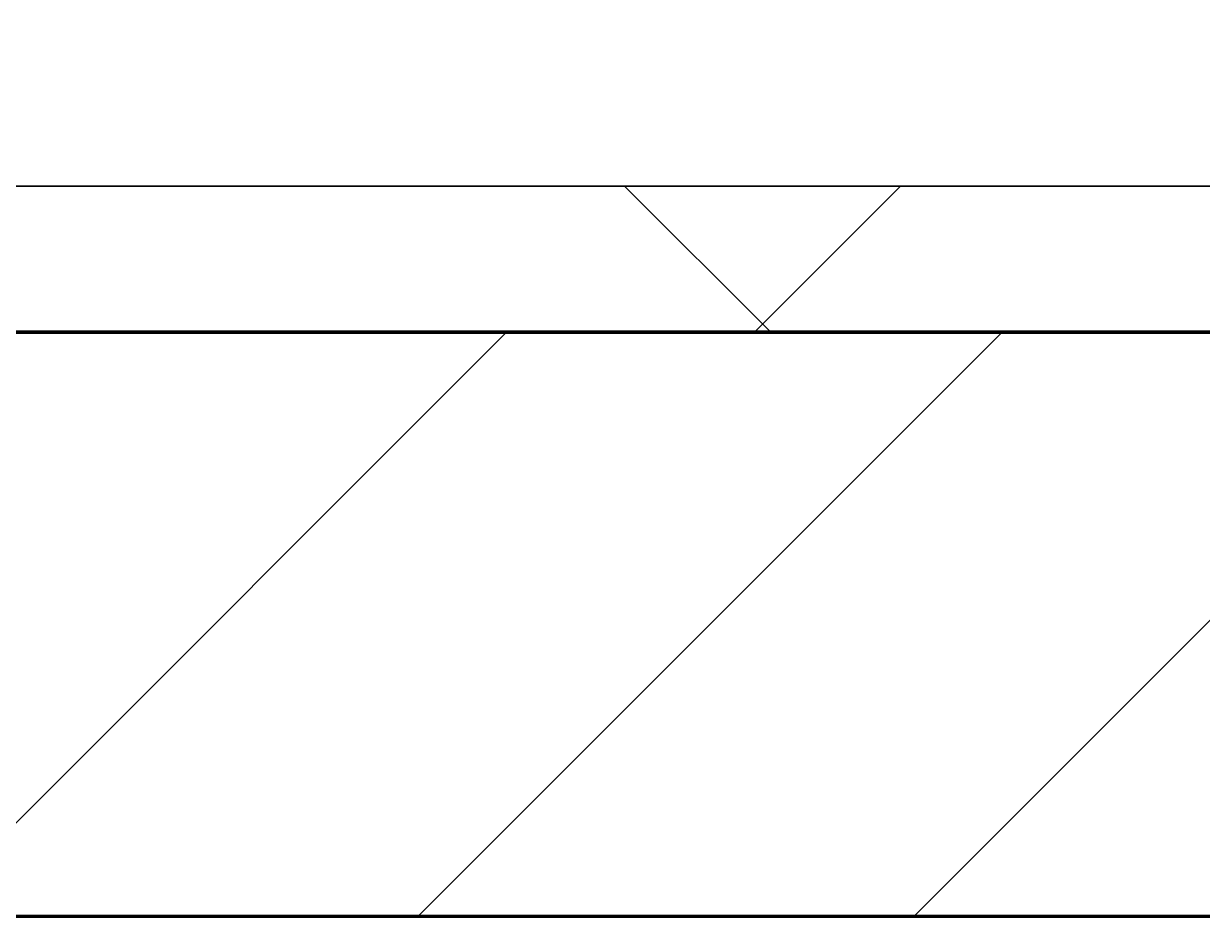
# Model space of a CAD drawing. Header units: millimetres. Extents: x -853432 to -773672, y -18171 to 22484.
# Drawn here: x -819082.4 to -818678.9, y -4021 to -3715.3 of the extents above; entities that cross this region are included whole.
import ezdxf
from ezdxf.xclip import XClip

# ---------------------------------------------------------------- set-up
doc = ezdxf.new("R2010")
doc.units = ezdxf.units.MM
doc.header["$XCLIPFRAME"] = 0
for name, color, linetype, lineweight in [('A-GLAZ-CURT', 2, 'Continuous', 9), ('A-WALL', 5, 'Continuous', 35), ('A-WALL-FNSH', 2, 'Continuous', 35), ('A-WALL-PATT', 1, 'Continuous', 35)]:
    doc.layers.add(name, color=color, linetype=linetype, lineweight=lineweight)
doc.layers.add('A11_ALU.SOLID SHEET', color=2, linetype='Continuous')

# ---------------------------------------------------------------- blocks, each defined once
blk = doc.blocks.new('PPLS-PP19_Custom Tile Pattern - Custom Tile Pattern-V113-4251-01 ENLARGED CONCOURSE LEVEL - REFLECTED CEILING PLAN - SHEET 2')
at = {"layer": 'A-GLAZ-CURT'}
for p, q in [((-300, 0), (300, 0)), ((300, 0), (-300, 0)), ((195.99, 0), (213.31, 0)), ((213.31, 0), (195.99, 0)), ((230.06, 0), (300, 0)), ((-300, -50), (300, -50)), ((300, -50), (-300, -50))]:
    blk.add_line(p, q, dxfattribs=at)
for points, knots in [([(9.32, 0), (9.08, 0), (7.65, 0), (2.57, 0), (-12.23, 0), (-25.64, 0), (-40, 0), (-56.24, 0), (-75.59, 0), (-94, 0), (-112.01, 0), (-114.94, 0), (-115.63, 0)], [-2922.926651, -2922.926651, -2922.926651, -2922.926651, -2882.788014, -2720.818881, -2518.50168, -2125.455881, -1792.521578, -1466.981642, -1208.454564, -789.402658, -501.969187, -243.577221, -243.577221, -243.577221, -243.577221]), ([(31.18, 0), (25.97, 0), (11.99, 0), (-16.92, 0), (-47.42, 0), (-65.77, 0), (-66.37, 0), (-66.38, 0)], [-4496.803627, -4496.803627, -4496.803627, -4496.803627, -4222.080604, -3745.412743, -2981.410125, -2542.574734, -2498.224237, -2498.224237, -2498.224237, -2498.224237]), ([(-36.78, 0), (-32.43, 0), (-19.22, 0), (8.83, 0), (43.36, 0), (70.92, 0), (82.12, 0), (83.66, 0)], [-6191.144455, -6191.144455, -6191.144455, -6191.144455, -5862.463379, -5340.621928, -4573.028122, -4094.177415, -3869.465285, -3869.465285, -3869.465285, -3869.465285]), ([(30.82, 0), (29.27, 0), (20.14, 0), (3.54, 0), (-16.58, 0), (-34.76, 0), (-36.04, 0)], [-10462.034656, -10462.034656, -10462.034656, -10462.034656, -10363.088938, -9884.23066, -9424.652049, -9182.880979, -9182.880979, -9182.880979, -9182.880979]), ([(8.33, 0), (8.19, 0), (7.18, 0), (0.32, 0), (-13.89, 0), (-24.92, 0), (-29.03, 0)], [-3574.286521, -3574.286521, -3574.286521, -3574.286521, -3526.962355, -3285.499107, -2903.012179, -2680.714891, -2680.714891, -2680.714891, -2680.714891]), ([(-28.57, 0), (-26.93, 0), (-20.29, 0), (-11.45, 0), (2.08, 0), (13.15, 0), (21.24, 0), (24.62, 0), (24.72, 0), (24.72, 0)], [-5361.429781, -5361.429781, -5361.429781, -5361.429781, -5261.36855, -5050.479954, -4785.90057, -4596.498881, -4445.288762, -4384.376941, -4376.041937, -4376.041937, -4376.041937, -4376.041937]), ([(70.61, 0), (66.16, 0), (55.8, 0), (39.61, 0), (24.74, 0), (2.64, 0), (-15.29, 0), (-24.33, 0), (-26.69, 0)], [-4647.237329, -4647.237329, -4647.237329, -4647.237329, -4326.416877, -4098.545751, -3766.694881, -3333.063701, -2994.501669, -2831.230644, -2831.230644, -2831.230644, -2831.230644]), ([(42.35, 0), (39.89, 0), (33.49, 0), (24.07, 0), (12.82, 0), (-2.9, 0), (-17.73, 0), (-24.87, 0), (-26.61, 0)], [-2442.083766, -2442.083766, -2442.083766, -2442.083766, -2313.748533, -2106.613311, -1925.670641, -1617.263037, -1290.787923, -1183.747824, -1183.747824, -1183.747824, -1183.747824]), ([(-26.59, 0), (-22.97, 0), (-13.64, 0), (8.61, 0), (15.02, 0), (22.91, 0), (31, 0), (39.04, 0), (51.19, 0), (58.74, 0), (61.34, 0), (61.45, 0)], [-3112.307128, -3112.307128, -3112.307128, -3112.307128, -2864.387349, -2439.246196, -2084.094819, -1956.422387, -1818.904206, -1645.594513, -1443.202566, -1228.752106, -1120.932285, -1120.932285, -1120.932285, -1120.932285]), ([(-26.58, 0), (-20.96, 0), (-9.63, 0), (4.23, 0), (9.64, 0), (10.14, 0), (10.18, 0)], [-3880.599684, -3880.599684, -3880.599684, -3880.599684, -3589.737505, -3285.047089, -3066.359526, -3044.715262, -3044.715262, -3044.715262, -3044.715262]), ([(-25.45, 0), (-24.06, 0), (-15.77, 0), (5.99, 0), (22.06, 0), (35.98, 0), (40.25, 0), (42.35, 0)], [-2226.80122, -2226.80122, -2226.80122, -2226.80122, -2142.497158, -1716.209403, -1206.526904, -1089.329421, -978.580211, -978.580211, -978.580211, -978.580211]), ([(-15.19, 0), (-13.07, 0), (7.48, 0), (29.35, 0), (41.98, 0), (42.03, 0)], [-461.142613, -461.142613, -461.142613, -461.142613, -429.606584, -390.253598, -390.072149, -390.072149, -390.072149, -390.072149]), ([(-2.63, 0), (-2.47, 0), (-1.22, 0), (4.92, 0), (15.97, 0), (22.54, 0), (24.49, 0)], [-226.825321, -226.825321, -226.825321, -226.825321, -220.269177, -206.416616, -198.214427, -187.717507, -187.717507, -187.717507, -187.717507]), ([(103.09, 0), (101.08, 0), (86.31, 0), (63.34, 0), (35.84, 0), (12, 0), (3.08, 0), (-1.67, 0), (-2.25, 0)], [-375.435014, -375.435014, -375.435014, -375.435014, -369.147452, -330.153101, -307.516438, -285.83788, -246.234814, -234.646884, -234.646884, -234.646884, -234.646884]), ([(24.69, 0), (24.54, 0), (20.99, 0), (15.48, 0), (10.8, 0), (9.63, 0)], [-4368.572414, -4368.572414, -4368.572414, -4368.572414, -4306.476363, -4080.000647, -3772.857994, -3772.857994, -3772.857994, -3772.857994]), ([(18.16, 0), (19.15, 0), (24.25, 0), (25.66, 0), (26.12, 0)], [-5700.113719, -5700.113719, -5700.113719, -5700.113719, -5554.232259, -5302.431367, -5302.431367, -5302.431367, -5302.431367]), ([(42.44, 0), (42.15, 0), (38.38, 0), (29.53, 0), (20.67, 0), (18.85, 0), (18.16, 0)], [-6329.526678, -6329.526678, -6329.526678, -6329.526678, -6314.283804, -6135.05769, -5972.647715, -5832.674503, -5832.674503, -5832.674503, -5832.674503]), ([(27.44, 0), (27.9, 0), (29.54, 0), (38.07, 0), (53.39, 0), (71.67, 0), (84.83, 0), (86.01, 0), (92.51, 0), (94.33, 0)], [-5037.309798, -5037.309798, -5037.309798, -5037.309798, -4887.603822, -4705.298446, -4353.683244, -3960.84581, -3759.045785, -3336.541051, -2783.776468, -2783.776468, -2783.776468, -2783.776468]), ([(27.89, 0), (29.09, 0), (32.56, 0), (38.93, 0), (42.34, 0)], [-147.777612, -147.777612, -147.777612, -147.777612, -135.792042, -124.229973, -124.229973, -124.229973, -124.229973]), ([(136.44, 0), (121.66, 0), (86.93, 0), (51.16, 0), (31.18, 0)], [-106.750556, -106.750556, -106.750556, -106.750556, -59.610984, 0, 0, 0, 0]), ([(42.37, 0), (41.81, 0), (39.39, 0), (36.02, 0), (35.54, 0), (35.54, 0)], [-328.266856, -328.266856, -328.266856, -328.266856, -326.15566, -319.318397, -317.489778, -317.489778, -317.489778, -317.489778]), ([(42.35, 0), (56.23, 0), (79.69, 0), (102.55, 0), (111.3, 0)], [-389.739143, -389.739143, -389.739143, -389.739143, -346.313304, -319.062886, -319.062886, -319.062886, -319.062886]), ([(53.18, 0), (53.06, 0), (52.22, 0), (47.98, 0), (43.81, 0), (42.37, 0)], [-622.740158, -622.740158, -622.740158, -622.740158, -566.066452, -360.610861, -257.484131, -257.484131, -257.484131, -257.484131]), ([(42.71, 0), (44.29, 0), (52.29, 0), (71.92, 0), (95.52, 0), (108.07, 0), (111.28, 0)], [-123.813675, -123.813675, -123.813675, -123.813675, -118.513713, -97.899267, -63.759246, -53.05801, -53.05801, -53.05801, -53.05801]), ([(76.63, 0), (74.8, 0), (67.65, 0), (55.99, 0), (46.37, 0), (42.84, 0)], [-3095.572228, -3095.572228, -3095.572228, -3095.572228, -2950.589685, -2634.532728, -2450.661347, -2450.661347, -2450.661347, -2450.661347]), ([(42.93, 0), (43.4, 0), (50.63, 0), (64.79, 0), (89.22, 0), (104.92, 0), (110.97, 0)], [-307.218636, -307.218636, -307.218636, -307.218636, -305.899624, -287.17622, -249.500363, -218.659988, -218.659988, -218.659988, -218.659988]), ([(42.94, 0), (44.21, 0), (48.33, 0), (57.76, 0), (64.47, 0), (72.74, 0), (75.22, 0), (76.03, 0), (76.21, 0)], [-968.174444, -968.174444, -968.174444, -968.174444, -901.315459, -753.071572, -495.328968, -421.953223, -334.951786, -290.452333, -290.452333, -290.452333, -290.452333]), ([(111.3, 0), (109.25, 0), (96.25, 0), (76.86, 0), (57.82, 0), (47.66, 0), (44.47, 0), (43.24, 0)], [-410.384128, -410.384128, -410.384128, -410.384128, -401.860199, -357.622665, -341.267687, -334.000314, -329.358298, -329.358298, -329.358298, -329.358298]), ([(110.97, 0), (108.77, 0), (103.7, 0), (92.38, 0), (85.59, 0), (74.4, 0), (62.26, 0), (52.41, 0), (47.08, 0), (43.44, 0)], [-7977.04013, -7977.04013, -7977.04013, -7977.04013, -7723.759874, -7531.75727, -7135.649961, -6924.452779, -6738.82075, -6548.303034, -6347.322254, -6347.322254, -6347.322254, -6347.322254]), ([(61.47, 0), (61.47, 0), (61.21, 0), (54.61, 0), (53.71, 0), (53.56, 0)], [-1113.311073, -1113.311073, -1113.311073, -1113.311073, -1096.402191, -891.204116, -747.28819, -747.28819, -747.28819, -747.28819]), ([(76.22, 0), (75.58, 0), (73.64, 0), (71.05, 0), (70.61, 0)], [-193.634889, -193.634889, -193.634889, -193.634889, -31.537676, 0, 0, 0, 0]), ([(94.4, 0), (94.4, 0), (94.64, 0), (99.11, 0), (105.8, 0), (110.24, 0), (111.31, 0)], [-2348.345796, -2348.345796, -2348.345796, -2348.345796, -2310.419338, -2233.599744, -2052.234781, -1993.182946, -1993.182946, -1993.182946, -1993.182946]), ([(111.4, 0), (110.63, 0), (109.01, 0), (105.66, 0), (105.23, 0), (105.23, 0)], [-9083.446607, -9083.446607, -9083.446607, -9083.446607, -9012.77275, -8966.157302, -8929.495943, -8929.495943, -8929.495943, -8929.495943]), ([(105.26, 0), (105.52, 0), (108.26, 0), (110.05, 0), (110.63, 0)], [-8920.561005, -8920.561005, -8920.561005, -8920.561005, -8814.835624, -8749.011755, -8749.011755, -8749.011755, -8749.011755]), ([(111.31, 0), (115.85, 0), (127.03, 0), (132.42, 0), (134.6, 0)], [-218.088278, -218.088278, -218.088278, -218.088278, -194.761443, -152.241002, -152.241002, -152.241002, -152.241002]), ([(129.02, 0), (129.02, 0), (124.41, 0), (122.35, 0), (117.06, 0), (113.22, 0), (111.31, 0)], [-35.386604, -35.386604, -35.386604, -35.386604, -31.430235, -22.807238, -15.488593, -8.937211, -8.937211, -8.937211, -8.937211]), ([(114.39, 0), (114.2, 0), (113.42, 0), (112.29, 0), (111.33, 0)], [-8148.58938, -8148.58938, -8148.58938, -8148.58938, -8105.191388, -7990.961345, -7990.961345, -7990.961345, -7990.961345]), ([(111.35, 0), (120.22, 0), (129.27, 0), (138.28, 0), (138.53, 0)], [-319.001686, -319.001686, -319.001686, -319.001686, -291.370682, -290.5735, -290.5735, -290.5735, -290.5735]), ([(168.37, 0), (167.68, 0), (162.47, 0), (147.97, 0), (122.96, 0), (111.41, 0)], [-543.375029, -543.375029, -543.375029, -543.375029, -530.793311, -458.593899, -410.537058, -410.537058, -410.537058, -410.537058]), ([(111.57, 0), (114.19, 0), (122.07, 0), (139.94, 0), (163.31, 0), (185.23, 0), (193.62, 0), (194.69, 0), (194.79, 0)], [-1988.411763, -1988.411763, -1988.411763, -1988.411763, -1843.028543, -1530.39897, -1095.004608, -529.74427, -295.064701, -265.121568, -265.121568, -265.121568, -265.121568]), ([(157.9, 0), (156.77, 0), (151.67, 0), (143.29, 0), (134.04, 0), (126.24, 0), (118.6, 0), (114.86, 0), (112.97, 0), (111.67, 0)], [-10292.955006, -10292.955006, -10292.955006, -10292.955006, -10098.273015, -9847.788484, -9677.714971, -9567.007022, -9453.21225, -9220.200448, -9092.110255, -9092.110255, -9092.110255, -9092.110255]), ([(112.31, 0), (116.23, 0), (121.57, 0), (128.63, 0), (128.95, 0)], [-51.921864, -51.921864, -51.921864, -51.921864, -39.050993, -35.895543, -35.895543, -35.895543, -35.895543]), ([(128.58, 0), (128.8, 0), (130.16, 0), (139.26, 0), (152.67, 0), (161.24, 0), (162.19, 0), (162.75, 0)], [-633.326174, -633.326174, -633.326174, -633.326174, -627.736123, -618.981161, -602.094757, -592.980799, -581.414464, -581.414464, -581.414464, -581.414464]), ([(137.1, 0), (136, 0), (133.64, 0), (129.87, 0), (129.11, 0)], [-670.405967, -670.405967, -670.405967, -670.405967, -651.020627, -640.742133, -640.742133, -640.742133, -640.742133]), ([(180.28, 0), (180.03, 0), (176.44, 0), (171, 0), (161.95, 0), (161.28, 0), (158.35, 0), (157.85, 0), (157.77, 0)], [-11125.817647, -11125.817647, -11125.817647, -11125.817647, -11105.624034, -10839.086983, -10768.332124, -10666.779182, -10580.760289, -10550.278881, -10550.278881, -10550.278881, -10550.278881]), ([(300, 0), (286.53, 0), (254.22, 0), (207.11, 0), (177.41, 0), (159.34, 0), (158.33, 0), (158.3, 0)], [-285.253232, -285.253232, -285.253232, -285.253232, -244.693688, -187.987675, -143.776725, -129.632772, -123.352749, -123.352749, -123.352749, -123.352749]), ([(159.07, 0), (159.13, 0), (160.84, 0), (165.21, 0), (172.56, 0), (178.12, 0), (180.21, 0)], [-115.643202, -115.643202, -115.643202, -115.643202, -114.681583, -87.660824, -65.295536, -54.676194, -54.676194, -54.676194, -54.676194]), ([(162.75, 0), (165.4, 0), (170.91, 0), (172.61, 0), (172.61, 0)], [-111.264224, -111.264224, -111.264224, -111.264224, -56.742688, -19.085662, -19.085662, -19.085662, -19.085662]), ([(247.1, 0), (246.76, 0), (245.04, 0), (238.34, 0), (226.56, 0), (221.1, 0), (200.27, 0), (182.99, 0), (174.27, 0), (169.67, 0), (168.99, 0)], [-9649.085549, -9649.085549, -9649.085549, -9649.085549, -9581.591397, -9406.094246, -9221.510254, -9016.44624, -8717.832359, -8253.978395, -8152.463617, -8069.855175, -8069.855175, -8069.855175, -8069.855175]), ([(215.22, 0), (214.62, 0), (210.55, 0), (203.98, 0), (187.54, 0), (175.3, 0), (169.49, 0)], [-203.825446, -203.825446, -203.825446, -203.825446, -198.527383, -184.406837, -162.427601, -142.916156, -142.916156, -142.916156, -142.916156]), ([(171.51, 0), (176.48, 0), (193.23, 0), (201.73, 0), (208.81, 0), (213.9, 0), (241.96, 0), (266.73, 0), (281.71, 0), (291.71, 0), (296.52, 0), (297.86, 0), (298.09, 0)], [-7971.819559, -7971.819559, -7971.819559, -7971.819559, -7784.112253, -7606.717214, -7289.299508, -7042.621073, -6582.165592, -6068.460911, -5766.029927, -5566.724884, -5280.360606, -5199.253518, -5199.253518, -5199.253518, -5199.253518]), ([(180.63, 0), (183.09, 0), (189.95, 0), (208.82, 0), (219.42, 0), (230.06, 0)], [-53.966828, -53.966828, -53.966828, -53.966828, -41.623857, -24.459831, 0, 0, 0, 0]), ([(181.16, 0), (183.77, 0), (191, 0), (201.08, 0), (207.47, 0), (213.96, 0), (215.11, 0)], [-245.993416, -245.993416, -245.993416, -245.993416, -237.955587, -223.92608, -215.862851, -208.75215, -208.75215, -208.75215, -208.75215]), ([(193.8, 0), (193.33, 0), (190.37, 0), (186.13, 0), (181.19, 0)], [-11665.349007, -11665.349007, -11665.349007, -11665.349007, -11565.880756, -11150.701257, -11150.701257, -11150.701257, -11150.701257]), ([(300, 0), (288.22, 0), (262, 0), (230.43, 0), (219.94, 0), (219.02, 0)], [-12528.858583, -12528.858583, -12528.858583, -12528.858583, -11905.454923, -11162.864862, -10856.732305, -10856.732305, -10856.732305, -10856.732305]), ([(219.9, 0), (220.86, 0), (227.84, 0), (242.06, 0), (246.54, 0), (246.96, 0)], [-10670.940496, -10670.940496, -10670.940496, -10670.940496, -10511.382485, -9925.173265, -9834.877357, -9834.877357, -9834.877357, -9834.877357]), ([(284.76, 0), (284.76, 0), (285.09, 0), (287.47, 0), (293.59, 0), (297.76, 0), (300, 0)], [-4110.630118, -4110.630118, -4110.630118, -4110.630118, -4053.389046, -3959.664717, -3862.421465, -3746.95702, -3746.95702, -3746.95702, -3746.95702]), ([(297.38, 0), (295.84, 0), (291.62, 0), (285.38, 0), (284.87, 0)], [-4803.172655, -4803.172655, -4803.172655, -4803.172655, -4358.271401, -4143.037883, -4143.037883, -4143.037883, -4143.037883])]:
    blk.add_open_spline(points, degree=3, knots=knots, dxfattribs=at)
for points in [[(24.49, 0), (25.23, 0), (25.72, 0), (26.04, 0)], [(42.02, 0), (38.51, 0), (34.71, 0), (30.82, 0)], [(36.29, 0), (37.44, 0), (39.8, 0), (42.24, 0)], [(80.35, 0), (79.57, 0), (78.27, 0), (76.63, 0)], [(84.06, 0), (83.48, 0), (82.41, 0), (81.72, 0)], [(110.48, 0), (108.13, 0), (105.64, 0), (103.09, 0)], [(112.42, 0), (112.89, 0), (113.25, 0), (113.59, 0)], [(168.74, 0), (168.74, 0), (169.81, 0), (171.51, 0)], [(172.07, 0), (174.78, 0), (177.5, 0), (180.24, 0)], [(195.11, 0), (194.91, 0), (194.44, 0), (193.8, 0)]]:
    blk.add_open_spline(points, degree=3, dxfattribs=at)
blk = doc.blocks.new('PPLS-PP19_Custom Tile Pattern - Custom Tile Pattern-V114-4251-01 ENLARGED CONCOURSE LEVEL - REFLECTED CEILING PLAN - SHEET 2')
at = {"layer": 'A-GLAZ-CURT'}
for p, q in [((-300, 0), (300, 0)), ((300, 0), (-300, 0)), ((-293.07, 0), (-281.87, 0)), ((-281.87, 0), (-293.07, 0)), ((-281.82, 0), (-275.75, 0)), ((-275.75, 0), (-281.82, 0)), ((-222.32, 0), (-213.66, 0)), ((-213.66, 0), (-222.32, 0)), ((-212.93, 0), (-205, 0)), ((-205, 0), (-212.93, 0)), ((-300, -50), (300, -50)), ((300, -50), (-300, -50))]:
    blk.add_line(p, q, dxfattribs=at)
at = {"layer": 'A-GLAZ-CURT', "flags": 128}
for points in [[(-300, 0), (-291.56, 0), (-283.3, 0), (-275.2, 0), (-267.26, 0), (-259.45, 0), (-251.77, 0), (-244.2, 0), (-236.74, 0), (-229.36, 0), (-222.06, 0), (-214.83, 0), (-207.71, 0), (-200.76, 0), (-194.02, 0)], [(-196.37, 0), (-202.58, 0), (-209.04, 0), (-215.73, 0), (-222.63, 0), (-229.72, 0), (-236.97, 0), (-244.39, 0), (-251.96, 0), (-259.67, 0), (-267.51, 0), (-275.48, 0), (-283.55, 0), (-291.73, 0), (-300, 0)]]:
    blk.add_lwpolyline(points, dxfattribs=at)
at = {"layer": 'A-GLAZ-CURT'}
for points, knots in [([(-300, 0), (-284.65, 0), (-236.57, 0), (-185.74, 0), (-153.66, 0), (-143.98, 0)], [-5323.127839, -5323.127839, -5323.127839, -5323.127839, -4502.809032, -2700.551212, -1778.664666, -1778.664666, -1778.664666, -1778.664666]), ([(-212.93, 0), (-213.35, 0), (-234.7, 0), (-262.56, 0), (-294.48, 0), (-300, 0)], [-15159.86527, -15159.86527, -15159.86527, -15159.86527, -15131.813646, -13729.592194, -13439.944408, -13439.944408, -13439.944408, -13439.944408]), ([(-144.92, 0), (-147.67, 0), (-147.69, 0), (-158.72, 0), (-174.02, 0), (-185.59, 0), (-209.77, 0), (-232.01, 0), (-255.22, 0), (-262.59, 0), (-264.9, 0), (-265.4, 0)], [-2919.378265, -2919.378265, -2919.378265, -2919.378265, -2477.344047, -2237.412286, -2029.680487, -1755.085331, -1400.429864, -858.079193, -543.655514, -208.940337, 0, 0, 0, 0]), ([(-258.6, 0), (-257.91, 0), (-254.26, 0), (-241.25, 0), (-226.11, 0), (-216.2, 0), (-212.94, 0)], [-5722.54675, -5722.54675, -5722.54675, -5722.54675, -5657.471696, -5413.335975, -5017.494783, -4839.200608, -4839.200608, -4839.200608, -4839.200608]), ([(-213.59, 0), (-216.64, 0), (-222.26, 0), (-231.26, 0), (-233.46, 0), (-234, 0)], [-1138.186603, -1138.186603, -1138.186603, -1138.186603, -978.033455, -846.069444, -682.911962, -682.911962, -682.911962, -682.911962]), ([(-233.49, 0), (-233.44, 0), (-232.38, 0), (-230.74, 0), (-225.3, 0), (-223.63, 0)], [-455.274641, -455.274641, -455.274641, -455.274641, -440.605512, -119.536984, 0, 0, 0, 0]), ([(-212.94, 0), (-211.45, 0), (-202.32, 0), (-188.58, 0), (-169.02, 0), (-152.12, 0), (-136.84, 0), (-127.33, 0), (-124.19, 0), (-123.43, 0), (-123.28, 0)], [-5244.756279, -5244.756279, -5244.756279, -5244.756279, -5161.076232, -4739.070012, -4465.409639, -4149.119819, -3839.893365, -3647.167523, -3488.92562, -3439.852845, -3439.852845, -3439.852845, -3439.852845]), ([(-212.93, 0), (-212.82, 0), (-209.65, 0), (-200.2, 0), (-185.8, 0), (-171.77, 0), (-158.7, 0), (-157.22, 0)], [-4839.094241, -4839.094241, -4839.094241, -4839.094241, -4832.723979, -4666.091899, -4349.945572, -4000.813434, -3840.635403, -3840.635403, -3840.635403, -3840.635403]), ([(-143.94, 0), (-145.14, 0), (-150.09, 0), (-162.01, 0), (-177.91, 0), (-196.2, 0), (-207.73, 0), (-212.93, 0)], [-2378.25143, -2378.25143, -2378.25143, -2378.25143, -2308.929706, -2113.765672, -1763.376603, -1422.553702, -1149.687336, -1149.687336, -1149.687336, -1149.687336]), ([(-75.02, 0), (-77.28, 0), (-92.7, 0), (-133.57, 0), (-182.85, 0), (-211.88, 0)], [-19315.944339, -19315.944339, -19315.944339, -19315.944339, -18935.241197, -17136.203329, -15183.337975, -15183.337975, -15183.337975, -15183.337975])]:
    blk.add_open_spline(points, degree=3, knots=knots, dxfattribs=at)
blk.add_open_spline([(-223.63, 0), (-220.79, 0), (-217.38, 0), (-213.8, 0)], degree=3, dxfattribs=at)
blk = doc.blocks.new('*U634')
at = {"layer": 'A-GLAZ-CURT'}
for name, p in [('PPLS-PP19_Custom Tile Pattern - Custom Tile Pattern-V113-4251-01 ENLARGED CONCOURSE LEVEL - REFLECTED CEILING PLAN - SHEET 2', (16802.37, -7350)), ('PPLS-PP19_Custom Tile Pattern - Custom Tile Pattern-V114-4251-01 ENLARGED CONCOURSE LEVEL - REFLECTED CEILING PLAN - SHEET 2', (17402.37, -7350))]:
    blk.add_blockref(name, p, dxfattribs=at)
blk = doc.blocks.new('*U1213')
blk.add_lwpolyline([(22690, -750), (19166.45, -750), (19116.45, -700), (18966.44, -550), (-101025.39, -550), (-101025.39, -6704.96), (-96300, -6704.96), (-96300, -7350), (-94497.63, -7350), (17250, -7350), (17250, -6849.96), (18300, -6849.96), (22690, -6849.96)], close=True)

msp = doc.modelspace()

# ---------------------------------------------------------------- block references
at = {"layer": 'A11_ALU.SOLID SHEET'}
ref = msp.add_blockref('*U1213', (-744682.37, 3579.02), dxfattribs=at)
XClip(ref).set_block_clipping_path([(-104690.1238047112, -9620.0029952966), (-34092.6543255156, 14392.9971737705)])

# ---------------------------------------------------------------- next in the draw order: hatches: boundary and pattern name
at = {"layer": 'A-WALL-PATT', "lineweight": 9}
h = msp.add_hatch(dxfattribs=at)
h.set_pattern_fill('FP_4', color=256, style=0, pattern_type=2)
h.set_pattern_definition([(45, (0, 0), (-212.13203, 212.13203), []), (135, (0, 0), (-212.13203, -212.13203), [])])
h.paths.add_polyline_path([(-779464.45, -3820.98), (-778775.03, -3820.98), (-778775.03, -3770.98), (-827933.88, -3770.98), (-828045.79, -3820.98), (-779602.34, -3820.98)])
h.paths.add_polyline_path([(-828965.42, -3820.98), (-828156.1, -3820.98), (-828044.19, -3770.98), (-841032.37, -3770.98), (-841032.37, -3820.98), (-829103.3, -3820.98)])
h = msp.add_hatch(dxfattribs=at)
h.set_pattern_fill('FP_2', color=256, style=0, pattern_type=2)
h.set_pattern_definition([(45, (0, 0), (-84.852814, 84.852814), [])])
h.paths.add_polyline_path([(-779326.57, -4020.98), (-778775.03, -4020.98), (-778775.03, -3820.98), (-828045.79, -3820.98), (-828336.65, -3950.93), (-828355, -3909.85), (-828156.1, -3820.98), (-841232.37, -3820.98), (-841232.37, -4020.98), (-779878.11, -4020.98)])
h.paths.add_polyline_path([(-828280, -3860.98), (-828285, -3859.64), (-828288.66, -3855.98), (-828289.66, -3848.39), (-828287.07, -3844.76), (-828282.59, -3841.32), (-828280, -3840.98), (-828272.93, -3843.91), (-828270.34, -3848.39), (-828270.34, -3851.81), (-828272.93, -3858.05), (-828279.18, -3860.64)])

# ---------------------------------------------------------------- next in the draw order: linework, layer by layer
at = {"layer": 'A-WALL', "color": 7, "lineweight": 70}
for p, q in [((-819980, -3820.98), (-817580, -3820.98)), ((-817580, -3820.98), (-819980, -3820.98)), ((-817580, -4020.98), (-819980, -4020.98))]:
    msp.add_line(p, q, dxfattribs=at)
at = {"layer": 'A-WALL-FNSH', "color": 250}
msp.add_line((-819980, -3770.98), (-817580, -3770.98), dxfattribs=at)

# ---------------------------------------------------------------- next in the draw order: block references
msp.add_blockref('*U634', (-835882.37, 3579.02))

doc.saveas('drawing.dxf')
